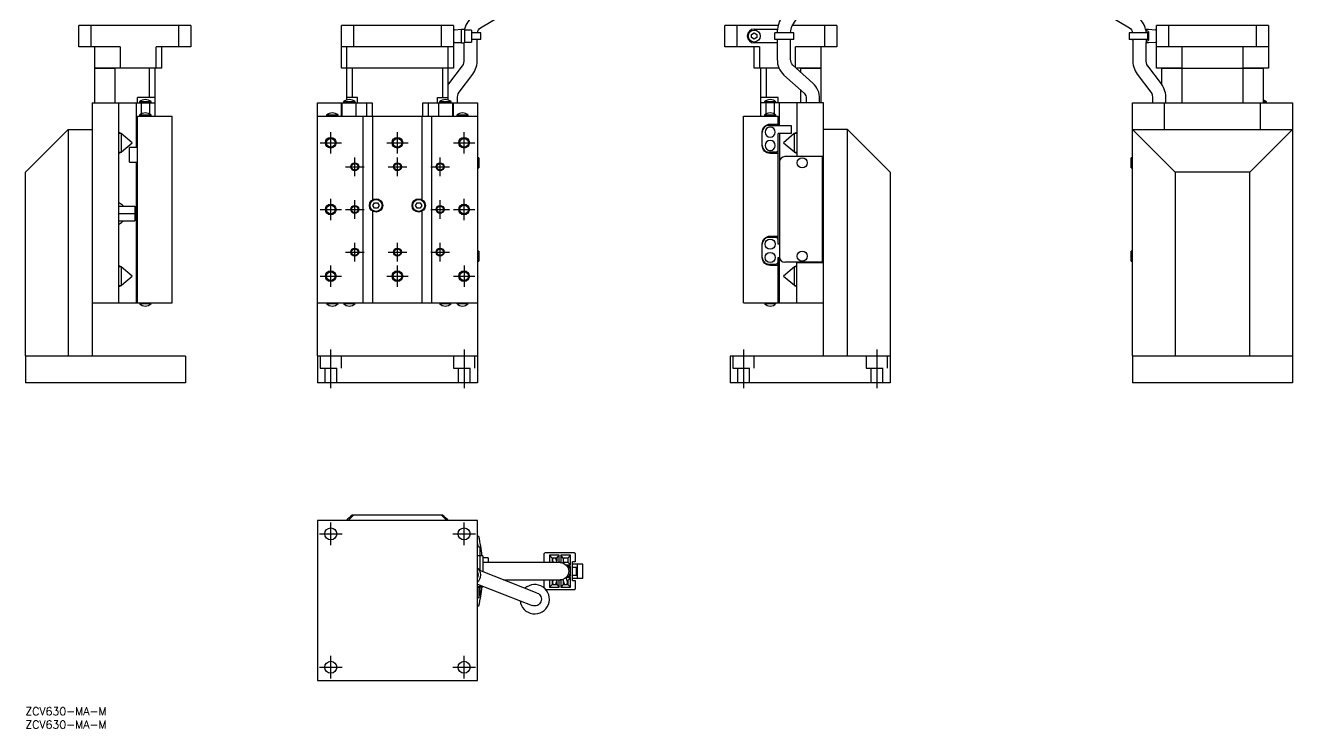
# Model space of a CAD drawing. Extents: x 0 to 475, y -8 to 539.
# Drawn here: x 0 to 475.1, y -8 to 255.6 of the extents above; entities that cross this region are included whole.
import ezdxf

# ---------------------------------------------------------------- set-up
doc = ezdxf.new("R2010")
doc.units = 0
doc.header["$LTSCALE"] = 0.5
doc.linetypes.add('CENTER', pattern=[50.8, 31.75, -6.35, 6.35, -6.35])
doc.linetypes.add('DASHED', pattern=[19.05, 12.7, -6.35])
for name, color, linetype in [('MSM_CENTER', 1, 'CENTER'), ('MSM_CONTINUOUS', 7, 'CONTINUOUS'), ('MSM_DASHED', 4, 'DASHED'), ('MSM_NARROW', 5, 'CONTINUOUS'), ('MSM_PART_NUMBER', 7, 'CONTINUOUS')]:
    doc.layers.add(name, color=color, linetype=linetype)
doc.styles.get("Standard").update_dxf_attribs({"font": 'txt.shx', "height": 3, "bigfont": 'bigfont.shx'})

# ---------------------------------------------------------------- blocks, each defined once
blk = doc.blocks.new('*U2')
at = {"layer": 'MSM_PART_NUMBER'}
blk.add_text('ZCV630-MA-M', height=3, dxfattribs=at).set_placement((0, -3))
blk = doc.blocks.new('*U3')
at = {"layer": 'MSM_PART_NUMBER'}
blk.add_text('ZCV630-MA-M', height=3, dxfattribs=at).set_placement((0, -8))

msp = doc.modelspace()

# ---------------------------------------------------------------- linework, layer by layer
at = {"layer": 'MSM_CENTER'}
for p, q in [((114.48, 207.61), (114.48, 215.61)), ((139.48, 207.61), (139.48, 215.61)), ((164.48, 207.61), (164.48, 215.61)), ((110.48, 211.61), (118.48, 211.61)), ((135.48, 211.61), (143.48, 211.61)), ((160.48, 211.61), (168.48, 211.61)), ((123.48, 199.11), (123.48, 206.11)), ((139.48, 199.11), (139.48, 206.11)), ((155.48, 199.11), (155.48, 206.11)), ((119.98, 202.61), (126.98, 202.61)), ((135.98, 202.61), (142.98, 202.61)), ((151.98, 202.61), (158.98, 202.61)), ((114.48, 182.61), (114.48, 190.61)), ((123.48, 183.11), (123.48, 190.11)), ((155.48, 183.11), (155.48, 190.11)), ((164.48, 182.61), (164.48, 190.61)), ((110.48, 186.61), (118.48, 186.61)), ((119.98, 186.61), (126.98, 186.61)), ((151.98, 186.61), (158.98, 186.61)), ((160.48, 186.61), (168.48, 186.61)), ((123.48, 167.11), (123.48, 174.11)), ((139.48, 167.11), (139.48, 174.11)), ((155.48, 167.11), (155.48, 174.11)), ((119.98, 170.61), (126.98, 170.61)), ((135.98, 170.61), (142.98, 170.61)), ((151.98, 170.61), (158.98, 170.61)), ((110.48, 161.61), (118.48, 161.61)), ((114.48, 157.61), (114.48, 165.61)), ((135.48, 161.61), (143.48, 161.61)), ((139.48, 157.61), (139.48, 165.61)), ((160.48, 161.61), (168.48, 161.61)), ((164.48, 165.61), (164.48, 157.61)), ((114.48, 119.61), (114.48, 134.11)), ((164.48, 134.11), (164.48, 119.61)), ((269.28, 134.11), (269.28, 119.61)), ((319.28, 134.11), (319.28, 119.61)), ((114.48, 60.75), (114.48, 69.25)), ((164.48, 60.75), (164.48, 69.25)), ((110.23, 65), (118.73, 65)), ((160.23, 65), (168.73, 65)), ((114.48, 10.75), (114.48, 19.25)), ((164.48, 10.75), (164.48, 19.25)), ((110.23, 15), (118.73, 15)), ((160.23, 15), (168.73, 15))]:
    msp.add_line(p, q, dxfattribs=at)
at = {"layer": 'MSM_CONTINUOUS'}
for p, q in [((170.63, 254.64), (182.63, 261.75)), ((287.44, 255.41), (292.12, 262.53)), ((401.99, 261.75), (413.99, 254.64)), ((20, 255.51), (20.1, 255.61)), ((62, 255.51), (20, 255.51)), ((20, 247.61), (20, 255.51)), ((24.5, 255.51), (24.54, 255.61)), ((24.5, 255.51), (24.5, 247.61)), ((57.5, 255.51), (57.46, 255.61)), ((57.5, 247.61), (57.5, 255.51)), ((61.9, 255.61), (62, 255.51)), ((62, 255.51), (62, 247.61)), ((118.48, 255.51), (118.58, 255.61)), ((122.98, 255.51), (118.48, 255.51)), ((118.48, 239.61), (118.48, 255.51)), ((123.02, 255.61), (122.98, 255.51)), ((155.98, 255.51), (122.98, 255.51)), ((122.98, 255.51), (122.98, 247.61)), ((155.93, 255.61), (155.98, 255.51)), ((160.48, 255.51), (155.98, 255.51)), ((155.98, 247.61), (155.98, 255.51)), ((160.38, 255.61), (160.48, 255.51)), ((160.48, 255.51), (160.48, 239.61)), ((160.93, 253.98), (163.58, 254.21)), ((163.58, 249.01), (163.58, 254.21)), ((163.58, 254.21), (164.68, 254.21)), ((164.68, 254.21), (164.68, 249.01)), ((167.28, 253.86), (164.68, 253.86)), ((167.28, 253.86), (167.28, 249.36)), ((170.75, 252.86), (167.28, 252.86)), ((170.75, 250.36), (170.75, 252.86)), ((262.38, 255.61), (262.28, 255.51)), ((262.28, 247.61), (262.28, 255.51)), ((282.23, 255.51), (262.28, 255.51)), ((266.82, 255.61), (266.78, 255.51)), ((266.78, 255.51), (266.78, 247.61)), ((272.28, 252.19), (273.28, 252.76)), ((272.28, 251.03), (272.28, 252.19)), ((273.28, 254.21), (282.01, 254.21)), ((273.28, 252.76), (274.28, 252.19)), ((274.28, 252.19), (274.28, 251.03)), ((280.94, 250.36), (280.94, 252.86)), ((281.19, 252.86), (280.94, 252.86)), ((288.18, 252.86), (281.19, 252.86)), ((282.73, 252.86), (281.92, 252.86)), ((304.28, 255.51), (287.5, 255.51)), ((288.18, 250.36), (288.18, 252.86)), ((299.74, 255.61), (299.78, 255.51)), ((299.78, 247.61), (299.78, 255.51)), ((304.28, 255.51), (304.18, 255.61)), ((304.28, 255.51), (304.28, 247.61)), ((420.87, 252.86), (413.87, 252.86)), ((413.87, 252.86), (413.87, 250.36)), ((419.95, 254.21), (421.04, 254.21)), ((420, 254.03), (420.05, 253.71)), ((420.05, 253.71), (420.15, 252.86)), ((420.79, 253.44), (420.05, 253.71)), ((421.04, 253.21), (420.79, 253.44)), ((420.87, 250.36), (420.87, 252.86)), ((421.04, 254.21), (423.69, 253.98)), ((421.04, 253.21), (421.04, 250.01)), ((424.24, 255.61), (424.14, 255.51)), ((428.64, 255.51), (424.14, 255.51)), ((424.14, 239.61), (424.14, 255.51)), ((428.64, 255.51), (428.68, 255.61)), ((428.64, 255.51), (428.64, 247.61)), ((461.64, 255.51), (428.64, 255.51)), ((461.64, 255.51), (461.6, 255.61)), ((461.64, 247.61), (461.64, 255.51)), ((466.14, 255.51), (461.64, 255.51)), ((466.14, 255.51), (466.04, 255.61)), ((466.14, 255.51), (466.14, 239.61)), ((35.5, 247.61), (20, 247.61)), ((26, 239.61), (26, 247.61)), ((35.5, 247.61), (35.5, 239.61)), ((62, 247.61), (49, 247.61)), ((49, 239.61), (49, 247.61)), ((51, 247.61), (51, 239.61)), ((122.98, 247.61), (118.48, 247.61)), ((120.48, 227.64), (120.48, 247.61)), ((155.98, 247.61), (122.98, 247.61)), ((160.48, 247.61), (155.98, 247.61)), ((158.48, 227.64), (158.48, 247.61)), ((163.58, 249.01), (160.93, 249.24)), ((160.93, 249.24), (163.58, 249.01)), ((163.58, 249.01), (164.68, 249.01)), ((164.45, 249.01), (164.45, 242.88)), ((164.68, 249.36), (167.28, 249.36)), ((170.75, 250.36), (167.28, 250.36)), ((169.45, 242.88), (169.45, 250.36)), ((275.28, 247.61), (262.28, 247.61)), ((273.28, 250.46), (272.28, 251.03)), ((274.28, 251.03), (273.28, 250.46)), ((281.91, 249.01), (273.28, 249.01)), ((273.28, 239.61), (273.28, 247.61)), ((275.28, 247.61), (275.28, 239.61)), ((281.19, 250.36), (280.94, 250.36)), ((288.18, 250.36), (281.19, 250.36)), ((281.91, 250.36), (281.91, 242.88)), ((286.91, 242.88), (286.91, 250.36)), ((304.28, 247.61), (288.78, 247.61)), ((288.78, 239.8), (288.78, 247.61)), ((298.28, 247.61), (298.28, 239.61)), ((420.87, 250.36), (413.87, 250.36)), ((414.87, 250.36), (415.17, 250.36)), ((415.17, 250.36), (415.17, 242.88)), ((420.16, 250.36), (420.16, 249.54)), ((420.16, 249.54), (420.82, 249.79)), ((420.16, 249.54), (420.17, 249.18)), ((421.04, 249.01), (420.16, 249.01)), ((420.17, 242.88), (420.17, 249.18)), ((420.82, 249.79), (421.04, 250.01)), ((423.69, 249.24), (421.04, 249.01)), ((428.64, 247.61), (424.14, 247.61)), ((461.64, 247.61), (428.64, 247.61)), ((433.64, 247.61), (433.64, 226.61)), ((456.64, 226.61), (456.64, 247.61)), ((466.14, 247.61), (461.64, 247.61)), ((51, 239.61), (26, 239.61)), ((26, 226.61), (26, 239.61)), ((26, 239.61), (33.5, 239.61)), ((33.5, 239.61), (33.5, 226.61)), ((46.5, 228.61), (46.5, 239.61)), ((48.5, 239.61), (48.5, 221.61)), ((120.48, 239.61), (118.48, 239.61)), ((158.48, 239.61), (120.48, 239.61)), ((122.48, 239.61), (122.48, 228.61)), ((156.48, 228.61), (156.48, 239.61)), ((160.48, 239.61), (158.48, 239.61)), ((163.81, 240.38), (158.64, 233.63)), ((282.57, 239.61), (273.28, 239.61)), ((275.78, 221.61), (275.78, 239.61)), ((277.78, 239.61), (277.78, 228.61)), ((295.28, 233.97), (287.75, 240.72)), ((298.28, 239.61), (288.99, 239.61)), ((290.78, 238.01), (290.78, 239.61)), ((290.78, 239.61), (298.28, 239.61)), ((298.28, 239.61), (298.28, 226.61)), ((425.98, 233.63), (420.81, 240.38)), ((433.64, 239.61), (424.14, 239.61)), ((426.14, 233.4), (426.14, 239.61)), ((426.14, 239.61), (464.14, 239.61)), ((466.14, 239.61), (456.64, 239.61)), ((464.14, 239.61), (464.14, 226.61)), ((158.64, 233.63), (158.48, 233.4)), ((162.61, 230.59), (167.78, 237.34)), ((284.41, 237), (291.94, 230.25)), ((416.84, 237.34), (422.01, 230.59)), ((42, 226.61), (42, 228.61)), ((48.5, 228.61), (42, 228.61)), ((124.48, 228.61), (120.48, 228.61)), ((124.48, 226.61), (124.48, 228.61)), ((154.48, 226.61), (154.48, 228.61)), ((154.48, 228.61), (158.48, 228.61)), ((161.98, 226.61), (161.98, 228.09)), ((282.28, 228.61), (275.78, 228.61)), ((282.28, 226.61), (282.28, 228.61)), ((290.78, 226.61), (290.78, 231.29)), ((292.78, 228.09), (292.78, 226.61)), ((297.78, 226.61), (297.78, 228.09)), ((422.64, 228.09), (422.64, 226.61)), ((427.64, 226.61), (427.64, 228.09)), ((25, 226.61), (25, 131.61)), ((25, 226.61), (48.5, 226.61)), ((35, 151.61), (35, 226.61)), ((41.5, 226.61), (41.5, 209.86)), ((47.15, 226.9), (42.85, 226.9)), ((42.85, 226.9), (42.85, 226.61)), ((43.46, 226.61), (43.46, 222.39)), ((46.54, 226.61), (46.54, 222.39)), ((47.15, 226.61), (47.15, 226.9)), ((109.48, 131.71), (109.48, 226.61)), ((109.48, 226.61), (129.98, 226.61)), ((118.38, 226.61), (118.38, 221.61)), ((118.68, 226.61), (118.68, 221.61)), ((123.63, 226.9), (119.33, 226.9)), ((119.33, 226.9), (119.33, 226.61)), ((123.63, 226.61), (123.63, 226.9)), ((123.98, 221.61), (123.98, 226.61)), ((127.98, 221.61), (127.98, 226.61)), ((129.98, 226.61), (129.98, 221.61)), ((148.98, 226.61), (169.48, 226.61)), ((148.98, 221.61), (148.98, 226.61)), ((150.98, 226.61), (150.98, 221.61)), ((154.98, 221.61), (154.98, 226.61)), ((159.63, 226.9), (155.33, 226.9)), ((155.33, 226.9), (155.33, 226.61)), ((159.63, 226.61), (159.63, 226.9)), ((160.28, 221.61), (160.28, 226.61)), ((160.58, 221.61), (160.58, 226.61)), ((169.48, 226.61), (169.48, 131.71)), ((299.28, 226.61), (275.78, 226.61)), ((281.43, 226.9), (277.13, 226.9)), ((277.13, 226.9), (277.13, 226.61)), ((277.74, 222.39), (277.74, 226.61)), ((280.82, 222.39), (280.82, 226.61)), ((281.43, 226.61), (281.43, 226.9)), ((282.78, 218.11), (282.78, 226.61)), ((289.28, 226.61), (289.28, 206.41)), ((299.28, 131.61), (299.28, 226.61)), ((415.14, 131.71), (415.14, 226.61)), ((415.14, 226.61), (475.14, 226.61)), ((427.14, 216.61), (427.14, 226.61)), ((463.14, 216.61), (463.14, 226.61)), ((465.29, 226.9), (464.14, 226.9)), ((465.29, 226.61), (465.29, 226.9)), ((475.14, 226.61), (475.14, 131.71)), ((42, 151.61), (42, 221.61)), ((42, 221.61), (55, 221.61)), ((47.15, 221.9), (42.85, 221.9)), ((42.85, 221.9), (42.85, 221.61)), ((47.15, 221.61), (47.15, 221.9)), ((55, 151.61), (55, 221.61)), ((109.48, 221.61), (169.48, 221.61)), ((117.23, 221.9), (112.93, 221.9)), ((112.93, 221.9), (112.93, 221.61)), ((117.23, 221.61), (117.23, 221.9)), ((126.68, 151.61), (126.68, 221.61)), ((130.28, 190.3), (130.28, 221.61)), ((148.68, 221.61), (148.68, 190.3)), ((152.28, 221.61), (152.28, 151.61)), ((166.03, 221.9), (161.73, 221.9)), ((161.73, 221.9), (161.73, 221.61)), ((166.03, 221.61), (166.03, 221.9)), ((269.28, 151.61), (269.28, 221.61)), ((269.28, 221.61), (282.28, 221.61)), ((281.43, 221.9), (277.13, 221.9)), ((277.13, 221.9), (277.13, 221.61)), ((279.28, 218.61), (282.28, 218.61)), ((281.43, 221.61), (281.43, 221.9)), ((282.28, 218.11), (282.28, 221.61)), ((16, 216.61), (0, 200.61)), ((16, 216.61), (16, 131.71)), ((16, 216.61), (25, 216.61)), ((35.12, 215.51), (35, 215.35)), ((36, 215.11), (35, 215.11)), ((35.87, 215.11), (35.12, 215.51)), ((40, 211.61), (35.95, 215.05)), ((36, 208.11), (36, 215.11)), ((276.28, 210.61), (276.28, 215.61)), ((278.78, 218.11), (287.08, 218.11)), ((282.28, 173.61), (282.28, 215.11)), ((287.08, 215.11), (282.28, 215.11)), ((282.78, 215.11), (282.78, 168.81)), ((288.28, 215.02), (284.28, 211.61)), ((287.08, 218.11), (287.08, 215.11)), ((288.28, 215.11), (288.28, 208.11)), ((289.28, 215.11), (288.28, 215.11)), ((289.16, 215.51), (288.41, 215.11)), ((289.28, 215.35), (289.16, 215.51)), ((308.28, 216.61), (299.28, 216.61)), ((308.28, 131.71), (308.28, 216.61)), ((324.28, 200.61), (308.28, 216.61)), ((431.14, 200.61), (415.14, 216.61)), ((415.14, 216.61), (475.14, 216.61)), ((475.14, 216.61), (459.14, 200.61)), ((36, 208.2), (40, 211.61)), ((39, 204.36), (39, 209.86)), ((42, 209.86), (39, 209.86)), ((284.28, 211.61), (288.33, 208.17)), ((35, 208.11), (36, 208.11)), ((35, 207.87), (35.12, 207.71)), ((35.12, 207.71), (35.87, 208.11)), ((39, 204.36), (42, 204.36)), ((41.5, 204.36), (41.5, 151.61)), ((169.98, 206.01), (169.48, 206.01)), ((169.98, 206.01), (169.98, 202.21)), ((281.28, 208.11), (278.78, 208.11)), ((282.28, 207.61), (279.28, 207.61)), ((298.78, 206.41), (284.78, 206.41)), ((288.28, 208.11), (289.28, 208.11)), ((288.41, 208.11), (289.16, 207.71)), ((289.16, 207.71), (289.28, 207.87)), ((289.28, 206.61), (299.28, 206.61)), ((297.78, 206.61), (297.78, 206.41)), ((298.78, 206.41), (298.78, 166.81)), ((414.64, 202.21), (414.64, 206.01)), ((415.14, 206.01), (414.64, 206.01)), ((0, 131.71), (0, 200.61)), ((169.48, 202.21), (169.98, 202.21)), ((324.28, 200.61), (324.28, 131.71)), ((414.64, 202.21), (415.14, 202.21)), ((431.14, 200.61), (431.14, 131.71)), ((459.14, 200.61), (431.14, 200.61)), ((459.14, 131.71), (459.14, 200.61)), ((35.12, 189.01), (35, 188.85)), ((35, 187.86), (41, 187.86)), ((35.22, 188.99), (35.12, 189.01)), ((35.35, 188.94), (35.22, 188.99)), ((41, 187.86), (41, 182.36)), ((130.28, 151.61), (130.28, 185.92)), ((130.32, 188.11), (130.9, 189.11)), ((130.9, 187.11), (130.32, 188.11)), ((130.9, 189.11), (132.05, 189.11)), ((132.05, 187.11), (130.9, 187.11)), ((132.05, 189.11), (132.63, 188.11)), ((132.63, 188.11), (132.05, 187.11)), ((146.32, 188.11), (146.9, 189.11)), ((146.9, 187.11), (146.32, 188.11)), ((146.9, 189.11), (148.05, 189.11)), ((148.05, 187.11), (146.9, 187.11)), ((148.05, 189.11), (148.63, 188.11)), ((148.63, 188.11), (148.05, 187.11)), ((148.68, 185.92), (148.68, 151.61)), ((35, 185.11), (41, 185.11)), ((35, 182.36), (41, 182.36)), ((35, 181.37), (35.12, 181.21)), ((35.12, 181.21), (35.26, 181.24)), ((281.28, 176.11), (278.78, 176.11)), ((279.28, 176.61), (282.28, 176.61)), ((276.28, 168.61), (276.28, 173.61)), ((282.78, 173.61), (282.28, 173.61)), ((169.98, 171.01), (169.48, 171.01)), ((169.48, 167.21), (169.98, 167.21)), ((169.98, 171.01), (169.98, 167.21)), ((282.28, 151.61), (282.28, 168.61)), ((282.28, 168.61), (282.79, 168.61)), ((282.78, 151.61), (282.78, 168.61)), ((298.78, 166.81), (284.78, 166.81)), ((289.28, 151.61), (289.28, 166.81)), ((299.28, 166.61), (289.28, 166.61)), ((297.78, 166.81), (297.78, 166.61)), ((414.64, 167.21), (414.64, 171.01)), ((415.14, 171.01), (414.64, 171.01)), ((414.64, 167.21), (415.14, 167.21)), ((35.12, 165.51), (35, 165.35)), ((36, 165.11), (35, 165.11)), ((35.87, 165.11), (35.12, 165.51)), ((40, 161.61), (35.95, 165.05)), ((36, 158.11), (36, 165.11)), ((36, 158.2), (40, 161.61)), ((278.78, 166.11), (281.28, 166.11)), ((282.28, 165.61), (279.28, 165.61)), ((288.33, 165.05), (284.28, 161.61)), ((284.28, 161.61), (288.33, 158.17)), ((288.28, 165.11), (288.28, 158.11)), ((289.28, 165.11), (288.28, 165.11)), ((289.16, 165.51), (288.41, 165.11)), ((289.28, 165.35), (289.16, 165.51)), ((35, 158.11), (36, 158.11)), ((35, 157.87), (35.12, 157.71)), ((35.12, 157.71), (35.87, 158.11)), ((288.28, 158.11), (289.28, 158.11)), ((288.41, 158.11), (289.16, 157.71)), ((289.16, 157.71), (289.28, 157.87)), ((25, 151.61), (55, 151.61)), ((42.85, 151.61), (42.85, 151.32)), ((42.85, 151.32), (47.15, 151.32)), ((47.15, 151.32), (47.15, 151.61)), ((109.48, 151.61), (169.48, 151.61)), ((112.93, 151.61), (112.93, 151.32)), ((112.93, 151.32), (117.23, 151.32)), ((117.23, 151.32), (117.23, 151.61)), ((119.33, 151.61), (119.33, 151.32)), ((119.33, 151.32), (123.63, 151.32)), ((123.63, 151.32), (123.63, 151.61)), ((155.33, 151.61), (155.33, 151.32)), ((155.33, 151.32), (159.63, 151.32)), ((159.63, 151.32), (159.63, 151.61)), ((161.73, 151.61), (161.73, 151.32)), ((161.73, 151.32), (166.03, 151.32)), ((166.03, 151.32), (166.03, 151.61)), ((269.28, 151.61), (299.28, 151.61)), ((277.13, 151.61), (277.13, 151.32)), ((277.13, 151.32), (281.43, 151.32)), ((281.43, 151.32), (281.43, 151.61)), ((0, 131.71), (0.1, 131.61)), ((0, 131.61), (0, 121.61)), ((60, 131.61), (0, 131.61)), ((15.9, 131.61), (16, 131.71)), ((16, 131.71), (25, 131.71)), ((60, 131.61), (60, 121.61)), ((109.48, 131.71), (109.58, 131.61)), ((169.48, 131.61), (109.48, 131.61)), ((109.48, 131.61), (109.48, 121.61)), ((169.38, 131.61), (169.48, 131.71)), ((169.48, 131.61), (169.48, 121.61)), ((264.28, 131.61), (264.28, 121.61)), ((324.28, 131.61), (264.28, 131.61)), ((299.28, 131.71), (308.28, 131.71)), ((308.28, 131.71), (308.38, 131.61)), ((324.18, 131.61), (324.28, 131.71)), ((324.28, 131.61), (324.28, 121.61)), ((415.14, 131.71), (415.24, 131.61)), ((415.14, 131.61), (415.14, 121.61)), ((475.14, 131.61), (415.14, 131.61)), ((431.04, 131.61), (431.14, 131.71)), ((431.14, 131.71), (459.14, 131.71)), ((459.14, 131.71), (459.24, 131.61)), ((475.04, 131.61), (475.14, 131.71)), ((475.14, 131.61), (475.14, 121.61)), ((60, 121.61), (0, 121.61)), ((169.48, 121.61), (109.48, 121.61)), ((324.28, 121.61), (264.28, 121.61)), ((475.14, 121.61), (415.14, 121.61)), ((122.98, 72), (120.98, 70)), ((156.45, 72), (122.51, 72)), ((157.98, 70), (155.98, 72)), ((109.48, 70), (109.48, 10)), ((169.48, 70), (109.48, 70)), ((169.48, 10), (169.48, 70)), ((170.05, 64), (169.48, 64)), ((169.88, 60), (169.48, 61.4)), ((170.48, 60), (169.88, 60)), ((170.48, 51.18), (170.48, 60)), ((194.58, 54.25), (194.58, 57.6)), ((205.88, 57.9), (194.88, 57.9)), ((206.18, 57.6), (206.18, 54.5)), ((170.48, 56.78), (169.48, 56.78)), ((171.48, 56.82), (170.48, 56.82)), ((171.48, 56.82), (171.48, 50.79)), ((173.48, 56), (171.48, 56)), ((200.48, 54.25), (171.48, 54.25)), ((173.48, 56), (173.48, 54.25)), ((200.13, 57), (196.58, 57)), ((196.58, 57), (196.58, 54.25)), ((197.48, 55.95), (196.58, 57)), ((197.48, 54.45), (197.3, 54.25)), ((197.48, 55.95), (197.48, 54.45)), ((199.23, 55.95), (197.48, 55.95)), ((197.48, 55.57), (197.85, 55.95)), ((197.77, 54.54), (197.48, 54.82)), ((197.48, 54.45), (197.79, 54.45)), ((197.63, 54.99), (197.85, 54.25)), ((199.42, 54.25), (199.07, 55.41)), ((199.23, 55.95), (200.13, 57)), ((199.23, 55.95), (199.23, 54.89)), ((200.13, 54.25), (200.13, 57)), ((200.73, 57), (200.73, 54.24)), ((204.38, 57), (200.73, 57)), ((201.68, 55.95), (200.73, 57)), ((201.68, 54.45), (201.38, 54.12)), ((201.68, 55.95), (201.68, 54.45)), ((203.43, 55.95), (201.68, 55.95)), ((201.68, 55.57), (202.05, 55.95)), ((202.05, 54.45), (201.68, 54.82)), ((201.68, 54.45), (203.43, 54.45)), ((202.67, 53.4), (204.38, 53.4)), ((204.38, 52.8), (203.18, 52.8)), ((203.43, 55.95), (204.38, 57)), ((203.43, 55.95), (203.43, 54.45)), ((203.43, 54.45), (204.38, 53.4)), ((203.59, 51.93), (204.38, 52.8)), ((204.38, 53.4), (204.38, 57)), ((204.38, 49.2), (204.38, 52.8)), ((206.18, 54.5), (205.18, 54.5)), ((205.18, 47.5), (205.18, 54.5)), ((208.98, 53.7), (205.18, 53.7)), ((205.18, 52.5), (206.68, 52.5)), ((206.68, 49.5), (206.68, 52.5)), ((207.06, 48.3), (207.06, 53.7)), ((208.98, 48.3), (208.98, 53.7)), ((191.88, 42.83), (170.35, 51.23)), ((179.26, 47.75), (200.48, 47.75)), ((194.58, 44.66), (194.58, 47.75)), ((196.58, 47.75), (196.58, 45)), ((197.48, 47.55), (197.3, 47.75)), ((197.48, 47.55), (197.48, 46.05)), ((197.79, 47.55), (197.48, 47.55)), ((197.85, 47.75), (197.63, 47.01)), ((199.07, 46.59), (199.42, 47.75)), ((200.13, 45), (200.13, 47.75)), ((200.73, 47.76), (200.73, 45)), ((201.51, 47.73), (201.38, 47.88)), ((201.46, 47.9), (201.83, 46.6)), ((203.27, 47), (202.79, 48.72)), ((204.38, 48.6), (202.83, 48.6)), ((203.12, 47.55), (203.43, 47.55)), ((203.18, 49.2), (204.38, 49.2)), ((203.43, 47.55), (204.38, 48.6)), ((203.43, 47.55), (203.43, 46.05)), ((203.59, 50.07), (204.38, 49.2)), ((204.38, 45), (204.38, 48.6)), ((205.18, 49.5), (206.68, 49.5)), ((208.98, 48.3), (205.18, 48.3)), ((169.48, 46.2), (190.07, 38.17)), ((169.48, 45.22), (170.48, 45.22)), ((169.98, 44.9), (169.48, 44.9)), ((169.98, 44.9), (169.98, 41.1)), ((170.48, 42), (170.48, 45.81)), ((170.48, 45.18), (171.48, 45.18)), ((171.48, 45.42), (171.48, 45.18)), ((195.13, 44.1), (205.88, 44.1)), ((197.48, 46.05), (196.58, 45)), ((196.58, 45), (200.13, 45)), ((197.48, 47.17), (197.77, 47.46)), ((197.85, 46.05), (197.48, 46.42)), ((197.48, 46.05), (199.23, 46.05)), ((199.23, 47.11), (199.23, 46.05)), ((199.23, 46.05), (200.13, 45)), ((201.68, 46.05), (200.73, 45)), ((200.73, 45), (204.38, 45)), ((201.68, 47.14), (201.68, 46.05)), ((202.05, 46.05), (201.68, 46.42)), ((201.68, 46.05), (203.43, 46.05)), ((203.43, 46.05), (204.38, 45)), ((205.18, 47.5), (206.18, 47.5)), ((206.18, 47.5), (206.18, 44.4)), ((169.48, 40.6), (169.62, 41.1)), ((169.48, 41.1), (169.98, 41.1)), ((169.98, 42), (170.48, 42)), ((169.48, 38), (170.05, 38)), ((109.48, 10), (169.48, 10))]:
    msp.add_line(p, q, dxfattribs=at)
for centre, radius in [((273.28, 251.61), 2.25), ((114.48, 211.61), 1.62), ((139.48, 211.61), 1.62), ((164.48, 211.61), 1.62), ((291.28, 204.11), 1.9), ((123.48, 202.61), 1.23), ((139.48, 202.61), 1.23), ((155.48, 202.61), 1.23), ((131.48, 188.11), 2.5), ((131.48, 188.11), 2.25), ((147.48, 188.11), 2.5), ((147.48, 188.11), 2.25), ((114.48, 186.61), 1.62), ((123.48, 186.61), 1.23), ((155.48, 186.61), 1.23), ((164.48, 186.61), 1.62), ((123.48, 170.61), 1.23), ((139.48, 170.61), 1.23), ((155.48, 170.61), 1.23), ((279.28, 173.61), 1.9), ((279.28, 168.61), 1.9), ((291.28, 169.11), 1.9), ((114.48, 161.61), 1.62), ((139.48, 161.61), 1.62), ((164.48, 161.61), 1.62), ((114.48, 65), 2.25), ((164.48, 65), 2.25), ((114.48, 15), 2.25), ((164.48, 15), 2.25)]:
    msp.add_circle(centre, radius, dxfattribs=at)
at = {"layer": 'MSM_CONTINUOUS', "extrusion": (0, 0, -1)}
for centre in [(-279.28, 215.61), (-279.28, 210.61)]:
    msp.add_circle(centre, 1.9, dxfattribs=at)
at = {"layer": 'MSM_CONTINUOUS'}
for centre, radius, start, end in [((171.93, 252.55), 7.46, 121.0804, 167.1227), ((292.66, 252.96), 10.74, 151.0436, 180.5246), ((412.67, 252.53), 7.49, 11.564, 58.8506), ((160.98, 253.48), 0.5, 95, 180), ((273.28, 251.61), 2.6, 90, 270), ((423.64, 253.48), 0.5, 360, 85), ((160.98, 249.74), 0.5, 180, 265), ((160.2, 242.64), 9.25, 325.0691, 1.4996), ((289.81, 242.77), 7.9, 179.1704, 226.9119), ((424.46, 242.65), 9.29, 178.5737, 214.8576), ((289.89, 228.2), 7.9, 359.1704, 46.9119), ((418.36, 228.32), 9.29, 358.5737, 34.8576), ((45, 224.81), 3, 44.22, 135.78), ((121.48, 224.81), 3, 44.22, 135.78), ((157.48, 224.81), 3, 44.22, 135.78), ((279.28, 224.81), 3, 44.22, 135.78), ((463.14, 224.81), 3, 44.22, 70.5288), ((45, 219.81), 3, 44.22, 135.78), ((115.08, 219.81), 3, 44.22, 135.78), ((163.88, 219.81), 3, 44.22, 135.78), ((279.28, 219.81), 3, 44.22, 135.78), ((278.78, 215.61), 2.5, 90, 180), ((278.78, 210.61), 2.5, 180, 270), ((281.28, 209.11), 1, 270, 360), ((284.78, 204.41), 2, 90, 180), ((30.17, 180.3), 10.07, 48.6484, 59.0659), ((30.99, 188.89), 8.76, 299.1584, 311.8002), ((278.78, 173.61), 2.5, 90, 180), ((281.28, 175.11), 1, 0, 90), ((278.78, 168.61), 2.5, 180, 270), ((281.28, 167.11), 1, 270, 0), ((284.78, 168.81), 2, 180, 270), ((45, 153.41), 3, 224.22, 315.78), ((115.08, 153.41), 3, 224.22, 315.78), ((121.48, 153.41), 3, 224.22, 315.78), ((157.48, 153.41), 3, 224.22, 315.78), ((163.88, 153.41), 3, 224.22, 315.78), ((279.28, 153.41), 3, 224.22, 315.78), ((139.48, 51), 27, 128.9424, 135.2751), ((139.48, 51), 27, 44.7249, 51.0576), ((111.47, 51), 60, 5.5664, 12.5133), ((194.88, 57.6), 0.3, 90, 180), ((205.88, 57.6), 0.3, 360, 90), ((167.25, 49.6), 3.5, 309.5727, 50.4273), ((198.35, 55.2), 0.75, 16.5209, 196.5209), ((111.47, 51), 60, 347.4867, 354.4336), ((190.98, 40.5), 5.5, 185.7366, 131.6652), ((198.35, 46.8), 0.75, 163.4791, 343.4791), ((202.55, 46.8), 0.75, 195.6242, 15.6242), ((205.88, 44.4), 0.3, 270, 360)]:
    msp.add_arc(centre, radius, start, end, dxfattribs=at)
at = {"layer": 'MSM_CONTINUOUS', "extrusion": (0, 0, -1)}
for centre, radius, start, end in [((-171.96, 252.52), 2.51, 7.8709, 57.7523), ((-293.58, 252.84), 6.65, 0.1766, 22.7547), ((-412.64, 252.51), 2.52, 122.3762, 172.0006), ((-423.64, 249.74), 0.5, 180, 265), ((-159.83, 242.72), 4.61, 177.9819, 210.4344), ((-289.89, 242.8), 2.98, 315.8822, 1.5929), ((-424.81, 242.72), 4.64, 329.639, 1.9447), ((-166.59, 228.25), 4.61, 357.9819, 30.4344), ((-289.8, 228.17), 2.98, 135.8822, 181.5929), ((-418.01, 228.25), 4.64, 149.639, 181.9447), ((-279.28, 215.61), 3, 0, 90), ((-279.28, 210.61), 3, 270, 0), ((-279.28, 173.61), 3, 0, 90), ((-279.28, 168.61), 3, 270, 0), ((-200.48, 51), 3.25, 90, 270), ((-167.25, 49.6), 2.5, 153.1104, 206.8896), ((-190.98, 40.5), 2.5, 111.2991, 291.2991)]:
    msp.add_arc(centre, radius, start, end, dxfattribs=at)
at = {"layer": 'MSM_DASHED'}
for p, q in [((110.48, 131.61), (110.48, 127.11)), ((118.48, 127.11), (118.48, 131.61)), ((125.48, 131.71), (125.38, 131.61)), ((153.58, 131.61), (153.48, 131.71)), ((160.48, 131.61), (160.48, 127.11)), ((168.48, 127.11), (168.48, 131.61)), ((265.28, 131.61), (265.28, 127.11)), ((273.28, 127.11), (273.28, 131.61)), ((315.28, 131.61), (315.28, 127.11)), ((323.28, 127.11), (323.28, 131.61)), ((110.48, 127.11), (118.48, 127.11)), ((112.23, 127.11), (112.23, 121.61)), ((116.73, 121.61), (116.73, 127.11)), ((160.48, 127.11), (168.48, 127.11)), ((162.23, 127.11), (162.23, 121.61)), ((166.73, 121.61), (166.73, 127.11)), ((265.28, 127.11), (273.28, 127.11)), ((267.03, 127.11), (267.03, 121.61)), ((271.53, 121.61), (271.53, 127.11)), ((315.28, 127.11), (323.28, 127.11)), ((317.03, 127.11), (317.03, 121.61)), ((321.53, 121.61), (321.53, 127.11))]:
    msp.add_line(p, q, dxfattribs=at)
at = {"layer": 'MSM_NARROW'}
for centre, radius in [((114.48, 211.61), 2), ((139.48, 211.61), 2), ((164.48, 211.61), 2), ((123.48, 202.61), 1.5), ((139.48, 202.61), 1.5), ((155.48, 202.61), 1.5), ((114.48, 186.61), 2), ((123.48, 186.61), 1.5), ((155.48, 186.61), 1.5), ((164.48, 186.61), 2), ((123.48, 170.61), 1.5), ((139.48, 170.61), 1.5), ((155.48, 170.61), 1.5), ((114.48, 161.61), 2), ((139.48, 161.61), 2), ((164.48, 161.61), 2)]:
    msp.add_circle(centre, radius, dxfattribs=at)

# ---------------------------------------------------------------- block references
at = {"layer": 'MSM_CONTINUOUS'}
for name in ['*U2', '*U3']:
    msp.add_blockref(name, (0, 0), dxfattribs=at)

doc.saveas('drawing.dxf')
